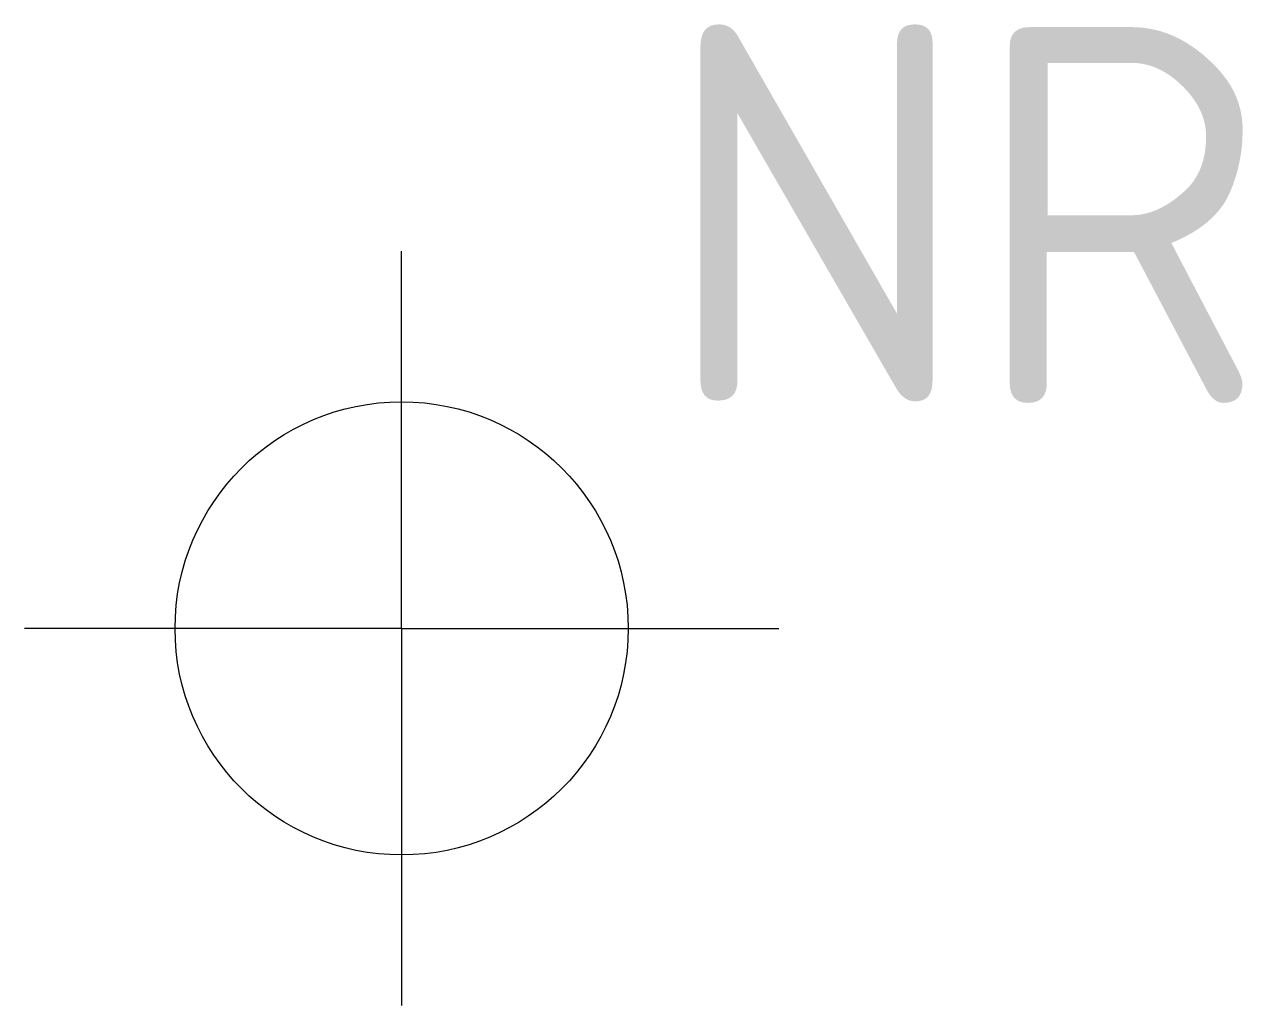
# Model space of a CAD drawing. Extents: x -2.5 to 5.57, y -2.5 to 4.
import ezdxf

# ---------------------------------------------------------------- set-up
doc = ezdxf.new("R2010")
doc.units = 0
doc.header["$LTSCALE"] = 0.2
doc.styles.add('NLCS-ISO', font='NLCS-ISO.ttf')

msp = doc.modelspace()

# ---------------------------------------------------------------- linework, layer by layer
for q in [(0, 2.5), (-2.5, 0), (0, -2.5), (2.5, 0)]:
    msp.add_line((0, 0), q)
at = {"color": 0, "linetype": 'Continuous'}
msp.add_circle((0, 0), 1.5015, dxfattribs=at)

# ---------------------------------------------------------------- texts
at = {"style": 'NLCS-ISO'}
msp.add_attdef('NR', (1.724, 1.4943), '', height=2.5, dxfattribs=at)

doc.saveas('drawing.dxf')
